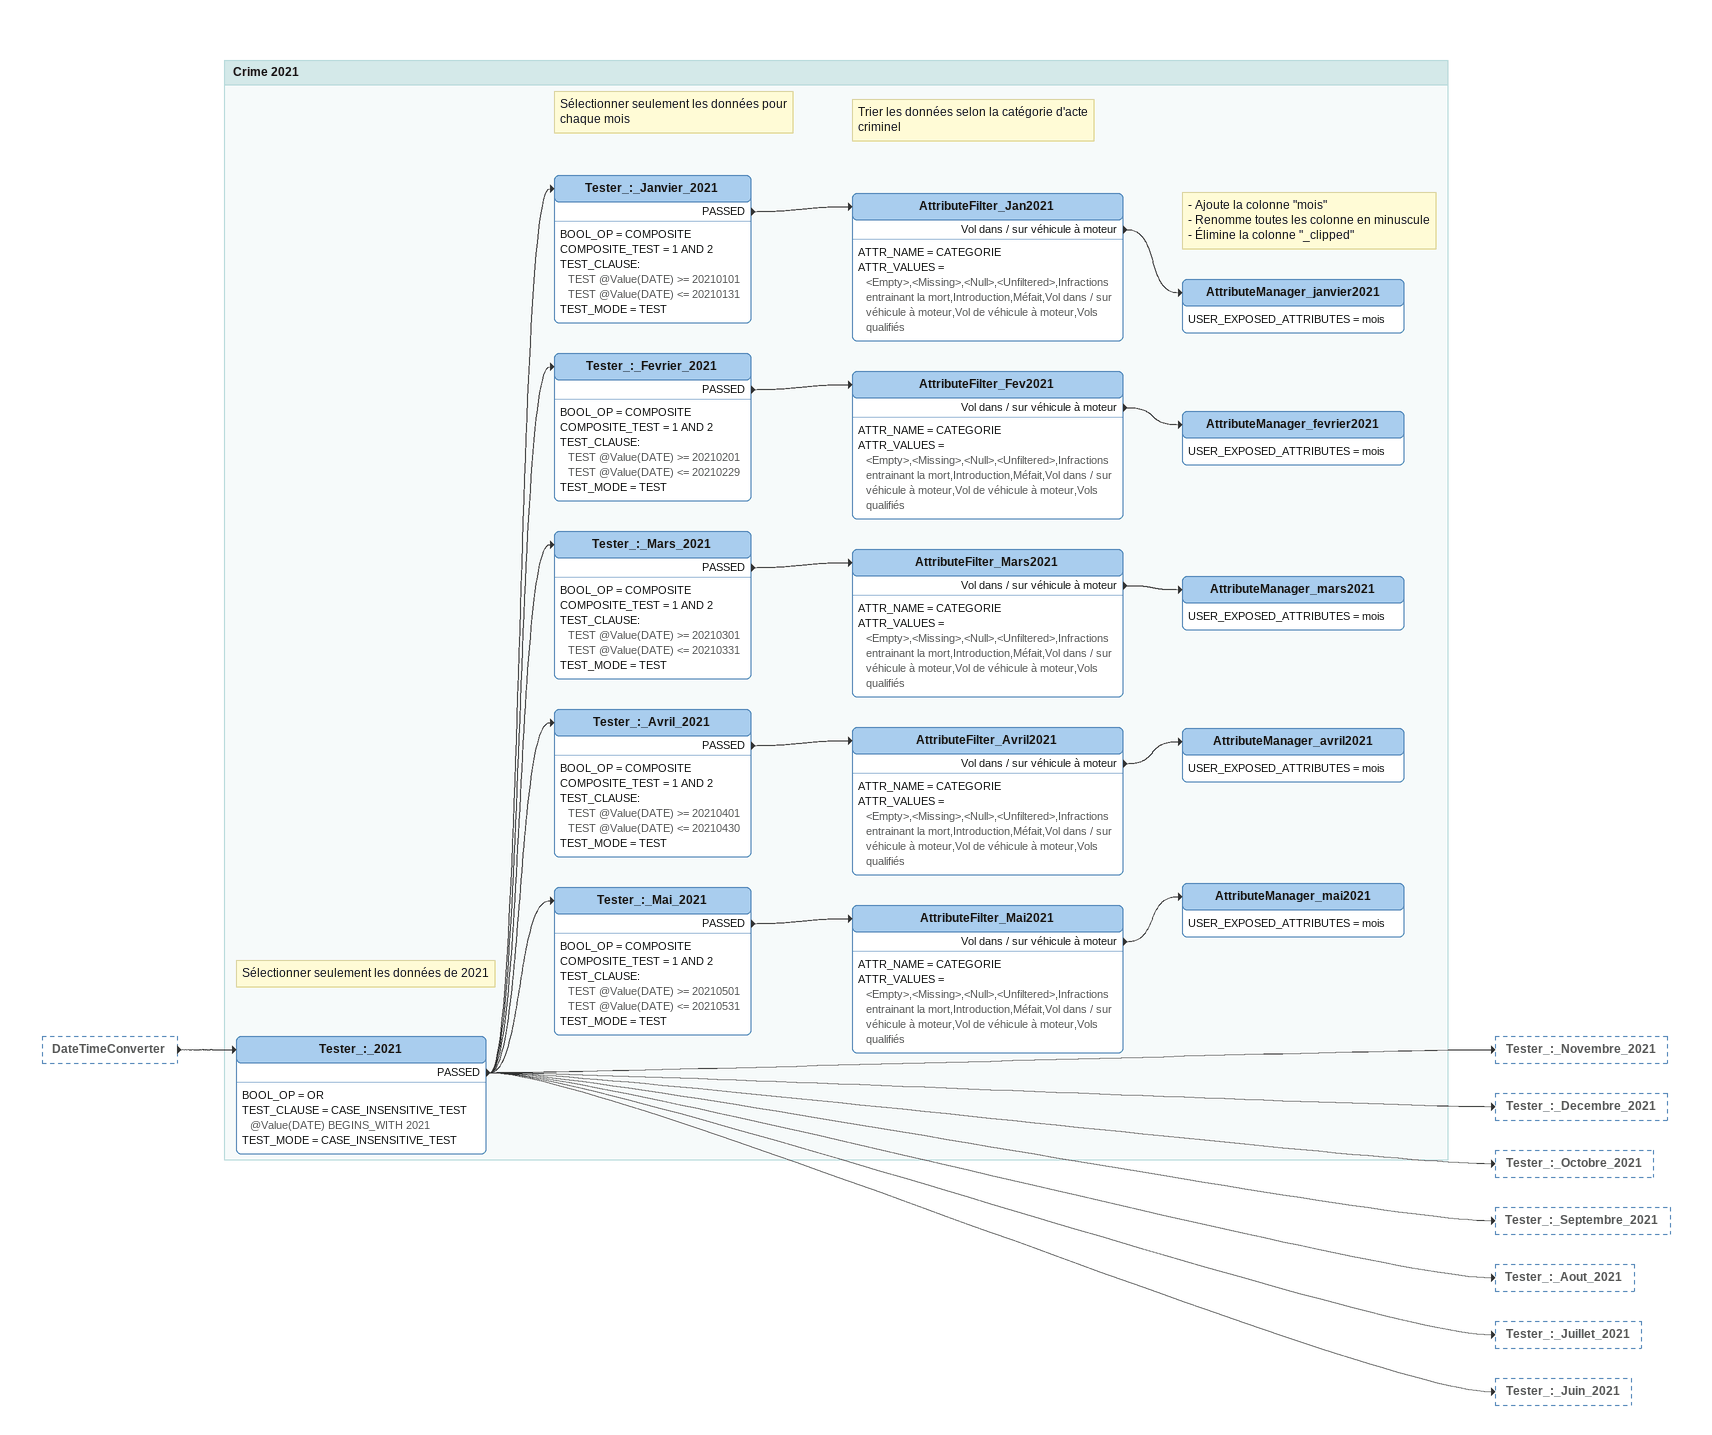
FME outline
DateTimeConverter [outside]
    -> Tester_:_2021

Bookmark: Crime 2021
Note: Sélectionner seulement les données de 2021
Tester_:_2021
    BOOL_OP = OR
    TEST_CLAUSE = CASE_INSENSITIVE_TEST @Value(DATE) BEGINS_WITH 2021
    TEST_MODE = CASE_INSENSITIVE_TEST
    PASSED -> Tester_:_Novembre_2021
    PASSED -> Tester_:_Decembre_2021
    PASSED -> Tester_:_Octobre_2021
    PASSED -> Tester_:_Septembre_2021
    PASSED -> Tester_:_Aout_2021
    PASSED -> Tester_:_Juillet_2021
    PASSED -> Tester_:_Juin_2021
    PASSED -> Tester_:_Mai_2021
    PASSED -> Tester_:_Avril_2021
    PASSED -> Tester_:_Mars_2021
    PASSED -> Tester_:_Fevrier_2021
    PASSED -> Tester_:_Janvier_2021
Note: Sélectionner seulement les données pour chaque mois
Tester_:_Janvier_2021
    BOOL_OP = COMPOSITE
    COMPOSITE_TEST = 1 AND 2
    TEST_CLAUSE:
      TEST @Value(DATE) >= 20210101
      TEST @Value(DATE) <= 20210131
    TEST_MODE = TEST
    PASSED -> AttributeFilter_Jan2021
Note: Trier les données selon la catégorie d'acte criminel
AttributeFilter_Jan2021
    ATTR_NAME = CATEGORIE
    ATTR_VALUES = <Empty>,<Missing>,<Null>,<Unfiltered>,Infractions entrainant la mort,Introduction,Méfait,Vol dans / sur véhicule à moteur,Vol de véhicule à moteur,Vols qualifiés
    Vol dans / sur véhicule à moteur -> AttributeManager_janvier2021
Note: - Ajoute la colonne "mois" / - Renomme toutes les colonne en minuscule / - Élimine la colonne "_clipped"
AttributeManager_janvier2021
    USER_EXPOSED_ATTRIBUTES = mois
Tester_:_Fevrier_2021
    BOOL_OP = COMPOSITE
    COMPOSITE_TEST = 1 AND 2
    TEST_CLAUSE:
      TEST @Value(DATE) >= 20210201
      TEST @Value(DATE) <= 20210229
    TEST_MODE = TEST
    PASSED -> AttributeFilter_Fev2021
AttributeFilter_Fev2021
    ATTR_NAME = CATEGORIE
    ATTR_VALUES = <Empty>,<Missing>,<Null>,<Unfiltered>,Infractions entrainant la mort,Introduction,Méfait,Vol dans / sur véhicule à moteur,Vol de véhicule à moteur,Vols qualifiés
    Vol dans / sur véhicule à moteur -> AttributeManager_fevrier2021
AttributeManager_fevrier2021
    USER_EXPOSED_ATTRIBUTES = mois
Tester_:_Mars_2021
    BOOL_OP = COMPOSITE
    COMPOSITE_TEST = 1 AND 2
    TEST_CLAUSE:
      TEST @Value(DATE) >= 20210301
      TEST @Value(DATE) <= 20210331
    TEST_MODE = TEST
    PASSED -> AttributeFilter_Mars2021
AttributeFilter_Mars2021
    ATTR_NAME = CATEGORIE
    ATTR_VALUES = <Empty>,<Missing>,<Null>,<Unfiltered>,Infractions entrainant la mort,Introduction,Méfait,Vol dans / sur véhicule à moteur,Vol de véhicule à moteur,Vols qualifiés
    Vol dans / sur véhicule à moteur -> AttributeManager_mars2021
AttributeManager_mars2021
    USER_EXPOSED_ATTRIBUTES = mois
Tester_:_Avril_2021
    BOOL_OP = COMPOSITE
    COMPOSITE_TEST = 1 AND 2
    TEST_CLAUSE:
      TEST @Value(DATE) >= 20210401
      TEST @Value(DATE) <= 20210430
    TEST_MODE = TEST
    PASSED -> AttributeFilter_Avril2021
AttributeFilter_Avril2021
    ATTR_NAME = CATEGORIE
    ATTR_VALUES = <Empty>,<Missing>,<Null>,<Unfiltered>,Infractions entrainant la mort,Introduction,Méfait,Vol dans / sur véhicule à moteur,Vol de véhicule à moteur,Vols qualifiés
    Vol dans / sur véhicule à moteur -> AttributeManager_avril2021
AttributeManager_avril2021
    USER_EXPOSED_ATTRIBUTES = mois
Tester_:_Mai_2021
    BOOL_OP = COMPOSITE
    COMPOSITE_TEST = 1 AND 2
    TEST_CLAUSE:
      TEST @Value(DATE) >= 20210501
      TEST @Value(DATE) <= 20210531
    TEST_MODE = TEST
    PASSED -> AttributeFilter_Mai2021
AttributeFilter_Mai2021
    ATTR_NAME = CATEGORIE
    ATTR_VALUES = <Empty>,<Missing>,<Null>,<Unfiltered>,Infractions entrainant la mort,Introduction,Méfait,Vol dans / sur véhicule à moteur,Vol de véhicule à moteur,Vols qualifiés
    Vol dans / sur véhicule à moteur -> AttributeManager_mai2021
AttributeManager_mai2021
    USER_EXPOSED_ATTRIBUTES = mois
